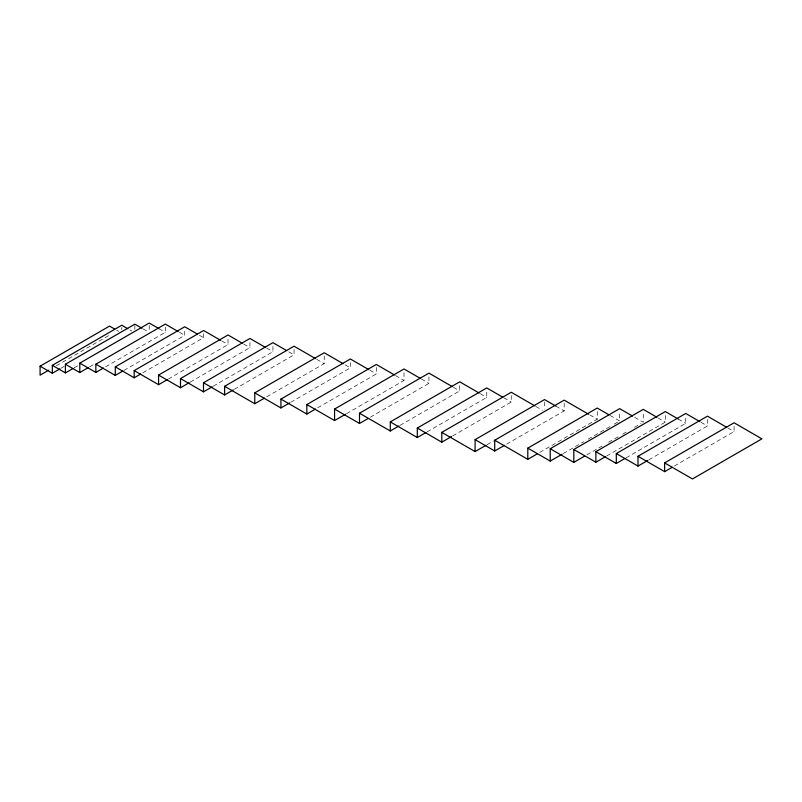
<?xml version="1.0" encoding="UTF-8"?>
<svg xmlns="http://www.w3.org/2000/svg" width="802" height="802" viewBox="0 0 802 802"><rect width="100%" height="100%" fill="white"/><g stroke="black" fill="none" stroke-linecap="round" stroke-linejoin="round"><path stroke-width="0.6" stroke-dasharray="4.01 3.01" d="M56.371 365.762L109.543 335.066M61.012 368.238L64.27 366.354M74.095 367.877L78.436 365.371M89.543 366.895L93.884 364.389M105.613 366.785L165.292 332.329L165.292 326.454M123.969 370.404L184.731 335.316L184.731 329.211M142.866 372.77L203.628 337.682L203.628 332.9M168.34 379.045L228.019 344.589L228.019 337.391M190.264 382.103L249.943 347.647L249.943 340.76M213.252 386.193L272.931 351.737L272.931 344.94M234.374 389.311L294.043 354.855L294.043 348.68M266.705 396.83L324.219 363.627L324.219 355.176M290.685 402.303L350.364 367.857L350.364 361.211M317.702 407.787L376.298 373.963L376.298 366.845M346.504 413.672L404.007 380.469L404.007 371.266M370.344 417.19L428.94 383.356L428.94 375.396M400.038 425.351L459.716 390.895L459.716 384.088M427.075 431.887L486.754 397.431L486.754 390.313M452.649 435.907L511.245 402.073L511.245 394.714M487.035 444.689L493.541 440.93M506.653 444.097L564.167 410.895L564.167 402.524M539.726 452.428L597.239 419.225L597.239 410.534M563.245 453.571L583.856 441.661M588.197 439.155L609.901 426.634M614.242 424.128L618.583 421.621M586.833 454.844L602.021 446.072M608.528 442.313L618.302 436.679M622.633 434.173L628.066 431.035M634.572 427.276L641.079 423.516M606.723 455.957L665.309 422.133L665.309 413.922M626.071 457.832L685.75 423.376L685.75 415.937M648.848 459.817L707.444 425.982L707.444 418.624M674.402 466.012L734.081 431.556L734.081 425.301M727.685 427.867L734.081 431.556M700.938 422.233L707.444 425.982M678.221 419.035L685.75 423.376M657.961 417.882L665.309 422.133M634.673 417.311L643.254 422.263L643.254 411.737M610.051 415.446L619.665 420.99L619.665 411.115M589.771 414.915L597.239 419.225M555.896 406.123L564.167 410.895M535.947 406.524L542.393 410.243M503.786 397.772L511.245 402.073M480.258 393.682L486.754 397.431M453.341 387.216L459.716 390.895M421.351 378.985L428.94 383.356M395.486 375.547L404.007 380.469M369.812 370.223L376.298 373.963M345.131 364.83L350.364 367.857M316.67 359.266L324.219 363.627M288.77 351.807L294.043 354.855M266.665 348.118L272.931 351.737M243.678 344.028L249.943 347.647M221.653 340.92L228.019 344.589M199.427 335.266L203.628 337.682M179.327 332.198L184.731 335.316M158.866 328.62L165.292 332.329M143.067 328.89L148.2 331.848M129.824 329.893L131.839 331.056M116.681 330.213L118.716 331.386M544.538 401.952L544.538 409.1M149.222 325.401L149.222 331.266M134.856 325.381L134.856 330.324M121.774 327.507L121.774 329.762"/><path stroke-width="1.2" d="M48.782 370.143L40.1 375.156L40.1 366.183L109.543 326.093L114.636 329.041M59.929 368.86L52.331 373.251L52.331 365.331L121.774 325.241L127.809 328.73M73.012 368.509L65.413 372.89L65.413 364.238L134.856 324.148L142.044 328.289M88.461 367.517L79.779 372.529L79.779 363.146L149.222 323.046L158.866 328.62M103.448 368.038L95.849 372.419L95.849 364.188L165.292 324.098L178.255 331.577M122.886 371.025L115.287 375.416L115.287 366.865L184.731 326.775L197.332 334.053M140.701 374.023L134.195 377.782L134.195 370.604L203.628 330.514L220.59 340.309M167.257 379.667L158.575 384.679L158.575 375.085L228.019 334.985L242.635 343.426M189.182 382.724L180.5 387.737L180.5 378.564L249.943 338.464L265.612 347.517M212.169 386.825L203.487 391.837L203.487 382.765L272.931 342.665L286.655 350.594M233.282 389.942L224.61 394.955L224.61 386.303L294.043 346.203L315.597 358.644M264.54 398.083L254.775 403.717L254.775 392.85L324.219 352.76L343.045 363.627M289.602 402.935L280.921 407.947L280.921 399.085L350.364 358.995L368.73 369.592M315.537 409.04L306.855 414.053L306.855 404.559L376.298 364.469L394.414 374.925M345.421 414.293L334.564 420.559L334.564 409.06L404.007 368.97L420.268 378.354M368.178 418.443L359.497 423.456L359.497 413.22L428.94 373.13L452.288 386.604M398.955 425.972L390.273 430.985L390.273 421.912L459.716 381.822L479.175 393.06M425.992 432.509L417.311 437.521L417.311 428.027L486.754 387.937L502.724 397.16M451.566 436.529L441.802 442.173L441.802 432.358L511.245 392.268L534.874 405.902M485.952 445.31L475.095 451.576L475.095 439.656L544.538 399.566L555.896 406.123M504.488 445.351L494.724 450.985L494.724 440.228L564.167 400.138L588.698 414.303M537.561 453.681L527.796 459.315L527.796 448.138L597.239 408.048L608.989 414.824M562.162 454.193L550.222 461.08L550.222 448.739L619.665 408.649L632.527 416.078M584.658 456.097L573.811 462.363L573.811 449.491L643.254 409.391L656.908 417.281M605.64 456.589L595.866 462.223L595.866 451.676L665.309 411.576L678.221 419.035M624.989 458.463L616.307 463.476L616.307 453.551L685.75 413.461L699.845 421.601M647.765 460.438L638.001 466.082L638.001 456.268L707.444 416.178L726.622 427.245M664.637 462.894L734.081 422.794L761.9 438.854L692.457 478.954L664.637 462.894L664.637 471.646L672.236 467.265M638.001 456.268L664.637 471.646M616.307 453.551L638.001 466.082M595.866 451.676L616.307 463.476M573.811 449.491L595.866 462.223M550.222 448.739L573.811 462.363M527.796 448.138L550.222 461.08M494.724 440.228L527.796 459.315M475.095 439.656L494.724 450.985M441.802 432.358L475.095 451.576M417.311 428.027L441.802 442.173M390.273 421.912L417.311 437.521M359.497 413.22L390.273 430.985M334.564 409.06L359.497 423.456M306.855 404.559L334.564 420.559M280.921 399.085L306.855 414.053M254.775 392.85L280.921 407.947M224.61 386.303L254.775 403.717M203.487 382.765L224.61 394.955M180.5 378.564L203.487 391.837M158.575 375.085L180.5 387.737M134.195 370.604L158.575 384.679M115.287 366.865L134.195 377.782M95.849 364.188L115.287 375.416M79.779 363.146L95.849 372.419M65.413 364.238L79.779 372.529M52.331 365.331L65.413 372.89M40.1 366.183L52.331 373.251"/></g></svg>
